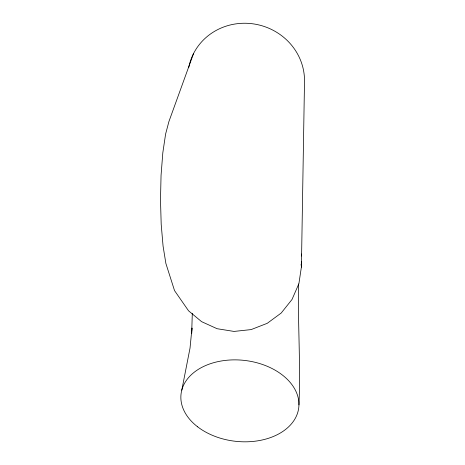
<?xml version="1.0" encoding="UTF-8"?>
<svg xmlns="http://www.w3.org/2000/svg" width="465" height="465" viewBox="0 0 465 465"><rect width="100%" height="100%" fill="white"/><g stroke="black" fill="none" stroke-linecap="round" stroke-linejoin="round"><path stroke-width="0.7" d="M192.301 313.369L191.679 333.428L191.975 328.046L190.034 348.058L181.786 390.17M298.472 283.97C297.798 324.291 300.733 364.577 298.954 404.893M301.088 264.167L301.407 266.945L301.471 261.382M301.547 256.012L301.576 254M301.407 266.945L304.505 81.555A58.573 55.631 15.6 0 0 251.978 23.698A58.573 55.631 15.6 0 0 188.749 67.477M193.527 53.591L168.911 121.563L165.592 134.118L162.82 152.753L161.053 175.398L160.495 200.031L161.198 224.345L163.07 246.09L165.883 263.469L174.532 290.608L188.558 310.818L201.589 321.658L217.091 328.709L234.005 331.429L251.129 329.592L267.247 323.315L281.197 313.038L292.003 299.495L298.896 283.673L301.442 266.701M197.619 426.812A59.247 40.688 6.5 0 0 296.74 415.303A59.247 40.688 6.5 0 0 225.368 360.404A59.247 40.688 6.5 0 0 197.619 426.812"/></g></svg>
